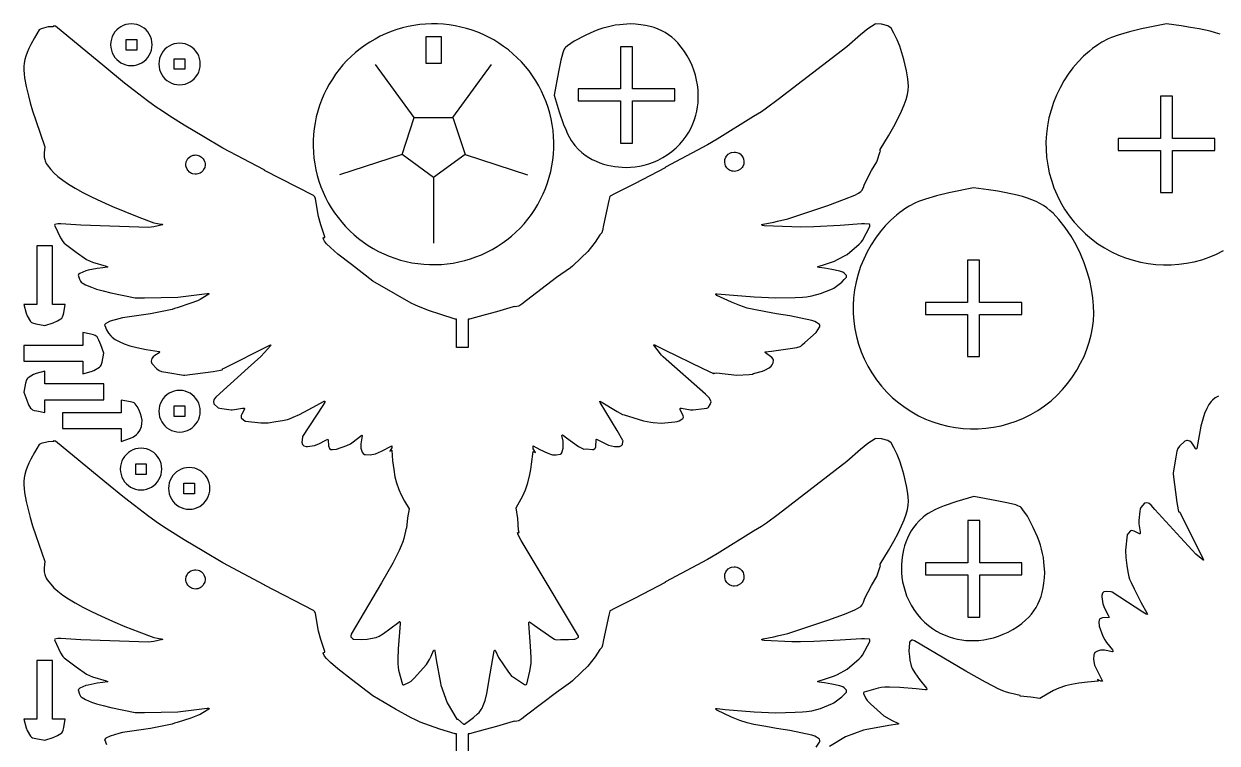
# Model space of a CAD drawing. Header units: millimetres. Extents: x 5 to 593, y 5 to 395.
# Drawn here: x 5 to 252.5, y 245.9 to 395 of the extents above; entities that cross this region are included whole.
import ezdxf

# ---------------------------------------------------------------- set-up
doc = ezdxf.new("R2010")
doc.units = ezdxf.units.MM
doc.layers.add('CUT', color=1, linetype='Continuous')
doc.layers.add('ENGRAVE', color=5, linetype='Continuous')

msp = doc.modelspace()

# ---------------------------------------------------------------- linework, layer by layer
at = {"layer": 'CUT'}
for points in [[(8.15, 393.75), (7.19, 392.13), (6.44, 390.73), (6.03, 389.88), (5.7, 389.09), (5.43, 388.33), (5.23, 387.59), (5.09, 386.87), (5.02, 386.14), (5, 385.4), (5.04, 384.62), (5.13, 383.8), (5.48, 381.98), (5.93, 380.05), (6.32, 378.62), (6.82, 376.94), (7.47, 374.93), (9.37, 369.49), (9.21, 368.23), (9.22, 367.38), (9.32, 366.85), (9.4, 366.59), (9.65, 366.04), (9.83, 365.75), (10.56, 364.79), (11.24, 364.08), (12.07, 363.34), (13.07, 362.57), (14.25, 361.77), (15.63, 360.92), (17.22, 360.04), (19.03, 359.12), (21.09, 358.15), (23.39, 357.13), (25.97, 356.06), (28.83, 354.94), (31.99, 353.77), (33.45, 353.5), (33.66, 353.44), (33.79, 353.35), (33.78, 353.32), (31.97, 352.94), (31.4, 352.84), (30.87, 352.81), (16.83, 353.29), (12.67, 353.54), (12.03, 353.54), (11.44, 353.42), (11.37, 353.28), (12.63, 350.6), (13.08, 349.85), (13.36, 349.55), (13.63, 349.31), (15.82, 347.68), (18.02, 346.16), (19.27, 345.61), (22.06, 344.78), (22.39, 344.64), (22.36, 344.58), (22.26, 344.55), (21.38, 344.41), (20.21, 344.27), (18.36, 343.9), (17.88, 343.77), (16.64, 343.27), (16.32, 343), (16.27, 342.88), (16.55, 342.03), (16.75, 341.62), (16.87, 341.47), (17.08, 341.29), (17.81, 340.89), (19, 340.38), (20.07, 340.01), (21.42, 339.64), (23.05, 339.26), (28.11, 338.19), (30.01, 338.18), (36.9, 338.35), (43.05, 339.09), (43.3, 339.1), (43.4, 339.02), (43.37, 338.93), (42.15, 338.16), (41.57, 337.82), (41.02, 337.56), (39.64, 337.06), (36.82, 336.12), (36.24, 335.96), (35.74, 335.78), (31.25, 334.9), (25.43, 334.04), (24.69, 333.86), (22.93, 333.32), (21.99, 332.87), (21.9, 332.81), (21.75, 332.57), (21.76, 332.47), (22.17, 331.57), (22.57, 330.88), (23.02, 330.29), (23.29, 330.03), (23.93, 329.55), (24.75, 329.11), (25.81, 328.67), (26.99, 328.27), (28.44, 327.9), (30.36, 327.51), (33.03, 327.06), (33.12, 327.01), (33.17, 326.89), (33.07, 326.77), (32.16, 326.22), (31.82, 325.93), (31.54, 325.61), (31.39, 325.09), (31.4, 324.96), (31.52, 324.59), (32.57, 323.48), (33.05, 323.09), (33.57, 322.91), (34.83, 322.69), (38.11, 322.17), (38.39, 322.17), (44.27, 322.93), (45.79, 323.16), (46.13, 323.25), (46.22, 323.3), (46.17, 323.39), (46.22, 323.45), (46.52, 323.64), (55.86, 328.31), (56.18, 328.42), (56.2, 328.36), (56.15, 328.26), (54.94, 326.88), (54.16, 326.06), (51.54, 323.66), (45.67, 318.37), (44.83, 317.56), (44.48, 317.19), (44.37, 317.02), (44.32, 316.7), (44.37, 316.21), (45.3, 315.41), (45.65, 315.29), (46.04, 315.21), (47.98, 314.99), (48.2, 314.99), (48.69, 315.01), (50.35, 315.28), (50.68, 315.29), (50.73, 315.23), (50.74, 315.12), (50.2, 314.08), (50.1, 313.8), (50.06, 313.42), (50.09, 313.31), (50.65, 312.82), (50.94, 312.63), (54.16, 312.29), (55.65, 312.29), (57.29, 312.52), (58.63, 312.75), (59.65, 312.96), (60.12, 313.11), (60.87, 313.43), (62.14, 314.03), (64.9, 315.46), (67.3, 316.75), (67.41, 316.79), (67.44, 316.71), (67.4, 316.57), (66.99, 315.86), (62.82, 309.46), (62.76, 309.29), (62.67, 308.27), (62.77, 307.78), (63.04, 307.51), (63.55, 307.34), (63.8, 307.33), (64.79, 307.47), (65.28, 307.57), (66.17, 307.89), (67.63, 308.68), (68.04, 308.86), (68.09, 308.78), (68.16, 307.49), (68.39, 306.93), (68.67, 306.77), (69.02, 306.73), (69.86, 306.81), (71.97, 307.55), (72.73, 307.94), (73.31, 308.31), (74.83, 309.54), (75.09, 309.7), (75.16, 309.65), (75.18, 309.59), (74.89, 307.89), (74.87, 307.58), (74.9, 307.05), (75.08, 306.43), (75.19, 306.18), (75.37, 305.89), (75.67, 305.73), (75.84, 305.7), (76.83, 305.64), (77.95, 305.85), (79.21, 306.41), (81.32, 307.5), (81.31, 307.12), (80.94, 306.43), (81.3, 306.59), (81.49, 304.38), (81.71, 302.57), (81.97, 301.04), (82.26, 299.85), (82.75, 298.45), (83.26, 297.33), (83.97, 296.02), (84.92, 294.47), (84.59, 292.6), (84.39, 290.41), (84.3, 290.41), (83.81, 288.32), (83.59, 287.59), (83.29, 286.78), (82.87, 285.83), (82.29, 284.66), (81.51, 283.2), (79.19, 279.12), (72.92, 268.48), (72.79, 268.13), (72.8, 267.92), (73.16, 267.55), (73.36, 267.43), (75.09, 267.32), (76.17, 267.42), (76.93, 267.54), (78.09, 267.78), (78.68, 268.03), (79.6, 268.58), (80.92, 269.55), (82.75, 270.96), (82.91, 271.07), (83.01, 271.06), (83.07, 270.88), (83.06, 270.67), (82.88, 268.83), (82.63, 265.43), (82.54, 263.28), (82.55, 262.33), (82.61, 261.6), (82.73, 260.97), (83.55, 258.03), (83.68, 257.95), (83.84, 257.92), (84.88, 258.41), (85.31, 258.68), (85.97, 259.35), (88.48, 262.15), (89.11, 263.2), (89.47, 263.88), (89.98, 265.05), (90.05, 265.16), (90.14, 265.22), (90.21, 265.01), (90.49, 263.14), (91.38, 258.28), (91.49, 257.88), (92.82, 254.19), (94.83, 250.85), (94.94, 250.79), (95, 250.81), (96.21, 249.81), (96.39, 249.76), (97.74, 250.75), (98.27, 251.18), (99.1, 251.91), (99.41, 252.24), (99.87, 252.82), (100.04, 253.1), (100.29, 253.63), (100.67, 254.71), (101.01, 256.16), (101.75, 260.21), (102.52, 265.01), (102.65, 265.16), (102.73, 265.14), (102.83, 265.02), (103.45, 263.62), (105.49, 260.59), (105.99, 259.92), (106.17, 259.77), (106.58, 259.54), (108.83, 257.98), (108.98, 257.96), (109.15, 257.98), (109.31, 258.08), (109.97, 260.77), (110.23, 262.38), (110.19, 263.63), (110.06, 265.98), (109.72, 270.66), (109.72, 270.81), (109.78, 271), (109.85, 271.01), (110.1, 270.88), (110.84, 270.31), (114.48, 267.79), (115.05, 267.42), (115.38, 267.27), (116.27, 267.34), (117.99, 267.32), (119.1, 267.38), (119.28, 267.42), (119.45, 267.49), (119.98, 267.76), (120.02, 267.83), (120.05, 268.02), (119.86, 268.38), (110.81, 283.39), (108.14, 287.88), (107.43, 289.17), (107.43, 289.32), (107.38, 289.51), (107.46, 289.47), (107.45, 289.54), (107.49, 289.56), (107.69, 289.49), (107.71, 289.54), (107.61, 289.98), (107.45, 292.45), (107.11, 294.65), (107.82, 295.89), (108.48, 297.13), (109.03, 298.41), (109.51, 299.84), (109.93, 301.56), (110.12, 302.56), (110.31, 303.67), (110.66, 306.31), (111.12, 306.09), (110.65, 306.85), (110.63, 307.48), (112.04, 306.71), (113.67, 306), (114.44, 305.7), (114.62, 305.67), (115.4, 305.64), (116.33, 305.75), (116.47, 305.87), (116.59, 306.06), (116.89, 307.03), (116.86, 308.44), (116.6, 309.61), (116.62, 309.7), (116.75, 309.77), (116.93, 309.66), (117.52, 309.14), (120.07, 307.37), (120.72, 306.99), (121.16, 306.83), (121.62, 306.86), (122.94, 306.73), (123.18, 306.76), (123.4, 306.92), (123.56, 307.11), (123.62, 307.3), (123.71, 308.73), (123.73, 308.81), (123.78, 308.86), (125.81, 307.82), (126.28, 307.64), (127.49, 307.38), (127.96, 307.33), (128.54, 307.37), (128.99, 307.55), (129.16, 307.76), (129.23, 308.43), (129.27, 308.57), (129.25, 308.62), (128.04, 310.67), (124.5, 316.5), (124.43, 316.65), (124.49, 316.75), (124.73, 316.65), (128.08, 314.61), (129.15, 314.01), (129.48, 313.94), (133.53, 312.67), (135.01, 312.39), (135.54, 312.32), (137.26, 312.23), (140.03, 312.48), (140.51, 312.57), (140.89, 312.71), (141.69, 313.15), (141.81, 313.46), (141.74, 313.71), (141.14, 315.05), (141.12, 315.19), (141.13, 315.25), (141.17, 315.29), (141.41, 315.28), (143.28, 315), (143.85, 314.99), (146.13, 315.21), (146.65, 315.31), (146.86, 315.41), (146.99, 315.53), (147.35, 316.06), (147.44, 316.26), (147.54, 316.65), (147.23, 317.41), (146.37, 318.23), (137.6, 325.93), (137.26, 326.28), (137.05, 326.61), (135.67, 328.35), (135.65, 328.41), (135.67, 328.46), (135.85, 328.42), (136.08, 328.32), (137.84, 327.38), (145.85, 323.51), (148.06, 322.47), (148.11, 322.51), (148.05, 322.57), (148.12, 322.6), (148.31, 322.58), (148.65, 322.62), (152.9, 322.17), (155.45, 322.32), (156.1, 322.39), (156.34, 322.48), (158.2, 323.01), (158.67, 323.22), (159.55, 323.69), (159.99, 324.05), (160.2, 324.32), (160.44, 324.74), (160.46, 325.24), (160.42, 325.49), (160.14, 325.79), (158.83, 326.78), (158.75, 326.88), (158.77, 326.99), (160.05, 327.13), (163.97, 327.68), (165.3, 327.9), (166.02, 328.07), (166.16, 328.14), (166.41, 328.43), (166.97, 328.9), (169.33, 331.02), (170.04, 332.08), (170.09, 332.17), (170.11, 332.42), (170.03, 332.69), (169.43, 333.11), (169.05, 333.3), (168.43, 333.48), (163.84, 334.45), (161.09, 334.87), (158.88, 335.28), (156.41, 335.75), (154.99, 336.08), (153.47, 336.57), (151.79, 337.26), (148.76, 338.7), (148.5, 338.92), (148.47, 338.99), (148.6, 339.04), (148.8, 339.05), (150.43, 338.86), (156.45, 338.37), (160.95, 338.17), (165, 338.25), (166.49, 338.32), (167.35, 338.39), (168.44, 338.58), (170.21, 339.06), (172.72, 340.06), (172.98, 340.2), (174.64, 341.42), (175.16, 341.96), (175.59, 342.45), (175.63, 342.56), (175.64, 342.83), (175.16, 343.34), (174.87, 343.53), (174.24, 343.72), (172.56, 344.06), (171.06, 344.35), (169.98, 344.48), (169.71, 344.57), (169.63, 344.61), (169.62, 344.64), (169.76, 344.71), (171.26, 345.16), (173.12, 345.81), (173.74, 346.11), (175.78, 347.21), (178.24, 349.35), (178.64, 349.72), (178.97, 350.11), (180.44, 352.96), (180.48, 353.29), (180.38, 353.44), (179.38, 353.51), (178.74, 353.51), (174.32, 353.22), (168.83, 352.94), (166.1, 352.86), (164.29, 352.89), (158.54, 353.15), (158.2, 353.2), (158.05, 353.3), (158.02, 353.36), (158.12, 353.42), (158.31, 353.48), (160.58, 353.88), (161.3, 354.1), (163.43, 354.57), (166.33, 355.53), (171.75, 357.37), (175.24, 358.63), (177.34, 359.49), (178.14, 359.89), (178.6, 360.22), (178.85, 360.5), (179.04, 360.84), (179.16, 361.1), (179.27, 361.53), (179.44, 361.89), (180.84, 364.57), (181.88, 366.42), (182.64, 368.51), (182.66, 368.61), (182.63, 368.7), (182.62, 368.95), (184.32, 371.77), (185.43, 373.72), (186.34, 375.42), (187.06, 376.9), (187.61, 378.19), (188, 379.32), (188.27, 380.32), (188.41, 381.22), (188.46, 382.05), (188.43, 382.84), (188.34, 383.63), (188.04, 385.24), (187.51, 387.62), (187.11, 389.01), (186.66, 390.35), (186.12, 391.68), (185.45, 393.1), (184.91, 394.14), (184.2, 394.61), (182.89, 394.96), (181.72, 395), (181.56, 394.95), (180.03, 393.98), (178.52, 392.73), (175.67, 390.25), (161.42, 379.29), (159.04, 377.5), (157.99, 376.76), (156.3, 375.81), (148.83, 371.09), (146.8, 369.92), (138.1, 365.3), (138.04, 365.25), (138.02, 365.13), (131.76, 361.88), (127.48, 359.78), (126.63, 359.29), (126.57, 359.22), (126.31, 358.4), (125.25, 353.27), (125, 352.18), (124.85, 351.7), (124.48, 351.26), (123.51, 349.76), (121.94, 347.8), (120.61, 346.49), (118.8, 344.74), (118.41, 344.41), (115.47, 342.38), (109.24, 337.62), (108.25, 336.9), (107.63, 336.48), (107.27, 336.38), (106.92, 336.35), (106.76, 336.4), (106.46, 336.33), (103, 335.3), (100.67, 334.65), (97.43, 333.77), (97.13, 333.77), (97.13, 327.89), (94.74, 327.89), (94.73, 333.77), (94.43, 333.77), (91.25, 334.77), (89.1, 335.52), (87.19, 336.23), (86.2, 336.66), (85.35, 337.07), (82.05, 338.92), (77.39, 341.66), (72.93, 345.08), (70.14, 347.27), (68.57, 348.6), (67.75, 349.4), (67.35, 349.92), (67.1, 350.48), (67.11, 350.6), (67.2, 350.68), (67.44, 350.69), (67.41, 350.84), (66.6, 353.32), (66.09, 355.08), (65.52, 358.7), (65.33, 359.11), (65.08, 359.38), (54.92, 364.58), (54.91, 364.65), (54.85, 364.7), (46.29, 369.24), (42.33, 371.56), (38.28, 374.01), (35.25, 375.88), (33.73, 376.87), (32.44, 377.74), (30.62, 379.07), (27.92, 381.14), (25.9, 382.72), (21.77, 386.06), (11.54, 394.49), (11.19, 394.57), (11.16, 394.53), (11.19, 394.43), (11, 394.39), (10.05, 394.36), (8.59, 393.96)], [(31.56, 391.27), (31.45, 391.83), (31.26, 392.36), (31.01, 392.86), (30.7, 393.32), (30.34, 393.73), (29.93, 394.1), (29.47, 394.41), (28.97, 394.66), (28.44, 394.85), (27.88, 394.96), (27.3, 395), (26.72, 394.96), (26.16, 394.85), (25.63, 394.66), (25.13, 394.41), (24.67, 394.1), (24.26, 393.73), (23.9, 393.32), (23.59, 392.86), (23.34, 392.36), (23.15, 391.83), (23.04, 391.27), (23, 390.68), (23.04, 390.09), (23.15, 389.53), (23.34, 389), (23.59, 388.5), (23.9, 388.04), (24.26, 387.63), (24.67, 387.26), (25.13, 386.95), (25.63, 386.7), (26.16, 386.51), (26.72, 386.4), (27.3, 386.36), (27.88, 386.4), (28.44, 386.51), (28.97, 386.7), (29.47, 386.95), (29.93, 387.26), (30.34, 387.63), (30.7, 388.04), (31.01, 388.5), (31.26, 389), (31.45, 389.53), (31.56, 390.09), (31.6, 390.68)], [(114.93, 370.44), (114.88, 371.67), (114.77, 372.89), (114.6, 374.1), (114.37, 375.3), (114.09, 376.5), (113.74, 377.67), (113.34, 378.83), (112.88, 379.96), (112.36, 381.08), (111.79, 382.16), (111.17, 383.22), (110.5, 384.24), (109.78, 385.23), (109.01, 386.19), (108.19, 387.1), (107.33, 387.98), (106.43, 388.81), (105.49, 389.59), (104.51, 390.33), (103.5, 391.02), (102.45, 391.66), (101.38, 392.24), (100.27, 392.78), (99.14, 393.26), (97.99, 393.68), (96.82, 394.04), (95.64, 394.35), (94.44, 394.6), (93.23, 394.79), (92.01, 394.92), (90.78, 394.99), (89.56, 395), (88.33, 394.95), (87.11, 394.84), (85.9, 394.67), (84.7, 394.44), (83.5, 394.15), (82.33, 393.81), (81.17, 393.4), (80.04, 392.94), (78.92, 392.43), (77.84, 391.86), (76.78, 391.24), (75.76, 390.57), (74.77, 389.84), (73.81, 389.07), (72.9, 388.26), (72.02, 387.4), (71.19, 386.5), (70.41, 385.56), (69.67, 384.58), (68.98, 383.56), (68.34, 382.52), (67.76, 381.44), (67.22, 380.34), (66.74, 379.21), (66.32, 378.06), (65.96, 376.89), (65.65, 375.7), (65.4, 374.5), (65.21, 373.29), (65.08, 372.07), (65.01, 370.85), (65, 369.62), (65.05, 368.4), (65.16, 367.18), (65.33, 365.97), (65.56, 364.76), (65.85, 363.57), (66.19, 362.39), (66.6, 361.24), (67.06, 360.1), (67.57, 358.99), (68.14, 357.9), (68.76, 356.85), (69.43, 355.82), (70.16, 354.83), (70.93, 353.88), (71.74, 352.96), (72.6, 352.09), (73.5, 351.26), (74.44, 350.47), (75.42, 349.74), (76.44, 349.05), (77.48, 348.41), (78.56, 347.82), (79.66, 347.29), (80.79, 346.81), (81.94, 346.39), (83.11, 346.02), (84.3, 345.71), (85.5, 345.47), (86.71, 345.28), (87.93, 345.15), (89.15, 345.08), (90.38, 345.07), (91.6, 345.12), (92.82, 345.23), (94.03, 345.4), (95.24, 345.63), (96.43, 345.91), (97.61, 346.26), (98.76, 346.66), (99.9, 347.12), (101.01, 347.64), (102.1, 348.21), (103.15, 348.83), (104.18, 349.5), (105.17, 350.22), (106.12, 350.99), (107.04, 351.81), (107.91, 352.67), (108.74, 353.57), (109.53, 354.51), (110.26, 355.49), (110.95, 356.5), (111.59, 357.55), (112.18, 358.62), (112.71, 359.73), (113.19, 360.86), (113.61, 362.01), (113.98, 363.18), (114.29, 364.36), (114.53, 365.56), (114.72, 366.77), (114.85, 367.99), (114.92, 369.22)], [(115, 380.25), (116.05, 376.78), (116.96, 374.15), (117.38, 373.1), (117.77, 372.21), (118.15, 371.45), (118.53, 370.8), (118.9, 370.24), (119.27, 369.76), (120.04, 368.94), (120.71, 368.33), (121.42, 367.79), (122.15, 367.31), (122.9, 366.88), (123.67, 366.51), (124.45, 366.19), (125.24, 365.92), (126.03, 365.7), (126.81, 365.53), (127.59, 365.4), (129.12, 365.26), (129.97, 365.25), (130.85, 365.28), (131.76, 365.37), (132.7, 365.52), (133.66, 365.73), (134.62, 366), (135.59, 366.35), (136.56, 366.77), (137.52, 367.27), (138.46, 367.85), (139.38, 368.52), (140.27, 369.28), (141.06, 370.07), (141.76, 370.88), (142.38, 371.71), (142.92, 372.57), (143.38, 373.43), (143.78, 374.3), (144.11, 375.18), (144.38, 376.05), (144.59, 376.92), (144.74, 377.78), (144.84, 378.62), (144.89, 379.44), (144.89, 380.38), (144.83, 381.35), (144.71, 382.34), (144.53, 383.35), (144.28, 384.36), (143.96, 385.38), (143.58, 386.39), (143.13, 387.39), (142.61, 388.36), (142.01, 389.3), (141.35, 390.2), (140.61, 391.06), (140, 391.67), (139.37, 392.23), (138.72, 392.73), (138.04, 393.18), (137.32, 393.58), (136.56, 393.92), (135.76, 394.22), (134.89, 394.47), (133.96, 394.67), (132.97, 394.82), (131.89, 394.93), (130.74, 395), (128.59, 394.83), (127.67, 394.71), (126.8, 394.55), (125.95, 394.35), (125.11, 394.1), (124.26, 393.81), (123.37, 393.46), (121.43, 392.56), (119.11, 391.38), (117.79, 390.47), (117.31, 390.1), (117.18, 389.96), (117.05, 389.75), (116.91, 389.43), (116.76, 388.98), (116.38, 387.49), (115.87, 385.02)], [(28.4, 391.78), (28.4, 389.58), (26.2, 389.58), (26.2, 391.78)], [(91.52, 386.81), (88.42, 386.81), (88.42, 392.4), (91.52, 392.4)], [(33.04, 386.09), (33.15, 385.53), (33.34, 385), (33.59, 384.5), (33.9, 384.04), (34.26, 383.63), (34.67, 383.26), (35.13, 382.95), (35.63, 382.7), (36.16, 382.51), (36.72, 382.4), (37.3, 382.36), (37.88, 382.4), (38.44, 382.51), (38.97, 382.7), (39.47, 382.95), (39.93, 383.26), (40.34, 383.63), (40.7, 384.04), (41.01, 384.5), (41.26, 385), (41.45, 385.53), (41.56, 386.09), (41.6, 386.68), (41.56, 387.27), (41.45, 387.83), (41.26, 388.36), (41.01, 388.86), (40.7, 389.32), (40.34, 389.73), (39.93, 390.1), (39.47, 390.41), (38.97, 390.66), (38.44, 390.85), (37.88, 390.96), (37.3, 391), (36.72, 390.96), (36.16, 390.85), (35.63, 390.66), (35.13, 390.41), (34.67, 390.1), (34.26, 389.73), (33.9, 389.32), (33.59, 388.86), (33.34, 388.36), (33.15, 387.83), (33.04, 387.27), (33, 386.68)], [(140, 379.01), (140, 381.51), (131.25, 381.51), (131.25, 390.26), (128.75, 390.26), (128.75, 381.51), (120, 381.51), (120, 379.01), (128.75, 379.01), (128.75, 370.26), (131.25, 370.26), (131.25, 379.01)], [(38.4, 387.78), (38.4, 385.58), (36.2, 385.58), (36.2, 387.78)], [(251.99, 368.75), (251.99, 371.25), (243.24, 371.25), (243.24, 380), (240.74, 380), (240.74, 371.25), (231.99, 371.25), (231.99, 368.75), (240.74, 368.75), (240.74, 360), (243.24, 360), (243.24, 368.75)], [(39.04, 367.07), (39.41, 367.43), (39.62, 367.56), (40.1, 367.75), (40.37, 367.8), (40.64, 367.81), (41.17, 367.73), (41.41, 367.64), (41.85, 367.37), (42.2, 367), (42.34, 366.78), (42.53, 366.3), (42.58, 366.04), (42.59, 365.77), (42.51, 365.24), (42.41, 364.99), (42.14, 364.55), (41.77, 364.2), (41.56, 364.06), (41.08, 363.87), (40.81, 363.83), (40.54, 363.81), (40.01, 363.9), (39.77, 363.99), (39.33, 364.26), (38.98, 364.63), (38.84, 364.85), (38.65, 365.33), (38.6, 365.59), (38.59, 365.86), (38.67, 366.39), (38.77, 366.64)], [(154.11, 365.45), (153.97, 365.23), (153.62, 364.86), (153.18, 364.59), (152.94, 364.5), (152.41, 364.41), (152.13, 364.43), (151.87, 364.47), (151.39, 364.66), (151.17, 364.8), (150.8, 365.15), (150.53, 365.59), (150.44, 365.84), (150.36, 366.37), (150.37, 366.64), (150.42, 366.9), (150.61, 367.38), (150.75, 367.6), (151.1, 367.97), (151.54, 368.24), (151.78, 368.33), (152.31, 368.41), (152.58, 368.4), (152.85, 368.35), (153.33, 368.16), (153.54, 368.03), (153.91, 367.67), (154.18, 367.24), (154.27, 366.99), (154.36, 366.46), (154.35, 366.19), (154.3, 365.93)], [(201.97, 361), (196.83, 359.95), (194.32, 359.35), (191.99, 358.68), (190.59, 358.16), (189.92, 357.87), (188.61, 357.19), (187.96, 356.8), (186.66, 355.88), (185.99, 355.35), (184.79, 354.28), (183.65, 353.12), (182.6, 351.88), (181.62, 350.56), (180.72, 349.18), (179.91, 347.73), (179.19, 346.24), (178.56, 344.69), (178.04, 343.11), (177.61, 341.49), (177.3, 339.85), (177.09, 338.18), (177, 336.57), (177.01, 334.95), (177.13, 333.33), (177.36, 331.73), (177.69, 330.14), (178.12, 328.57), (178.65, 327.02), (179.29, 325.51), (180.03, 324.04), (180.87, 322.61), (181.82, 321.22), (182.86, 319.89), (183.99, 318.63), (185.19, 317.47), (186.45, 316.4), (187.77, 315.42), (189.14, 314.53), (190.56, 313.75), (192.02, 313.06), (193.52, 312.46), (195.06, 311.97), (196.62, 311.58), (198.2, 311.29), (199.8, 311.1), (201.37, 311.02), (202.96, 311.03), (204.55, 311.15), (206.14, 311.36), (207.72, 311.68), (209.29, 312.1), (210.84, 312.63), (212.36, 313.26), (213.84, 314), (215.29, 314.84), (216.69, 315.79), (218.04, 316.86), (219.29, 317.99), (220.45, 319.21), (221.53, 320.48), (222.51, 321.81), (223.4, 323.19), (224.19, 324.61), (224.89, 326.06), (225.48, 327.53), (225.98, 329.01), (226.36, 330.49), (226.65, 331.96), (226.82, 333.43), (226.89, 334.93), (226.85, 336.53), (226.7, 338.22), (226.44, 339.97), (226.06, 341.77), (225.56, 343.61), (224.93, 345.47), (224.16, 347.33), (223.26, 349.17), (222.21, 350.99), (221.01, 352.76), (219.67, 354.46), (219.07, 355.13), (218.46, 355.75), (217.83, 356.32), (217.17, 356.84), (216.47, 357.31), (215.73, 357.75), (214.94, 358.15), (214.08, 358.52), (213.15, 358.86), (212.14, 359.17), (211.03, 359.47), (208.74, 359.97), (207, 360.28), (205.05, 360.58)], [(7.67, 336.79), (5, 336.79), (5.51, 335.02), (5.71, 334.47), (6.39, 333.3), (6.6, 333.1), (6.8, 332.98), (7.48, 332.79), (9.35, 332.44), (11.05, 333.04), (11.99, 333.43), (12.67, 333.82), (12.85, 333.99), (13, 334.22), (13.14, 334.57), (13.27, 335.1), (13.6, 336.79), (10.93, 336.79), (10.93, 349), (7.67, 349)], [(211.99, 334.75), (211.99, 337.25), (203.24, 337.25), (203.24, 346), (200.74, 346), (200.74, 337.25), (191.99, 337.25), (191.99, 334.75), (200.74, 334.75), (200.74, 326), (203.24, 326), (203.24, 334.75)], [(17.21, 325.07), (17.21, 322.4), (18.98, 322.91), (19.53, 323.11), (20.7, 323.79), (20.9, 324), (21.02, 324.2), (21.21, 324.88), (21.56, 326.75), (20.96, 328.45), (20.57, 329.39), (20.18, 330.07), (20.01, 330.25), (19.78, 330.4), (19.43, 330.54), (18.9, 330.67), (17.21, 331), (17.21, 328.33), (5, 328.33), (5, 325.07)], [(9.35, 320.33), (9.35, 323), (7.58, 322.49), (7.03, 322.29), (5.86, 321.61), (5.66, 321.4), (5.54, 321.2), (5.34, 320.52), (5, 318.65), (5.59, 316.95), (5.99, 316.01), (6.38, 315.33), (6.55, 315.15), (6.78, 315), (7.13, 314.86), (7.66, 314.73), (9.35, 314.4), (9.35, 317.07), (21.56, 317.07), (21.56, 320.33)], [(25.21, 311.07), (25.21, 308.4), (27.12, 309.12), (27.57, 309.32), (27.95, 309.53), (28.35, 309.83), (28.65, 310.12), (28.92, 310.46), (29.14, 310.85), (29.38, 311.53), (29.48, 312.12), (29.51, 312.79), (29.42, 313.47), (29.22, 314.17), (28.91, 314.91), (28.47, 315.69), (28.11, 316.24), (27.91, 316.4), (27.64, 316.5), (27.15, 316.63), (25.21, 317), (25.21, 314.33), (13, 314.33), (13, 311.07)], [(33.04, 314.09), (33.15, 313.53), (33.34, 313), (33.59, 312.5), (33.9, 312.04), (34.26, 311.63), (34.67, 311.26), (35.13, 310.95), (35.63, 310.7), (36.16, 310.51), (36.72, 310.4), (37.3, 310.36), (37.88, 310.4), (38.44, 310.51), (38.97, 310.7), (39.47, 310.95), (39.93, 311.26), (40.34, 311.63), (40.7, 312.04), (41.01, 312.5), (41.26, 313), (41.45, 313.53), (41.56, 314.09), (41.6, 314.68), (41.56, 315.27), (41.45, 315.83), (41.26, 316.36), (41.01, 316.86), (40.7, 317.32), (40.34, 317.73), (39.93, 318.1), (39.47, 318.41), (38.97, 318.66), (38.44, 318.85), (37.88, 318.96), (37.3, 319), (36.72, 318.96), (36.16, 318.85), (35.63, 318.66), (35.13, 318.41), (34.67, 318.1), (34.26, 317.73), (33.9, 317.32), (33.59, 316.86), (33.34, 316.36), (33.15, 315.83), (33.04, 315.27), (33, 314.68)], [(38.4, 315.78), (38.4, 313.58), (36.2, 313.58), (36.2, 315.78)], [(33.56, 303.27), (33.45, 303.83), (33.26, 304.36), (33.01, 304.86), (32.7, 305.32), (32.34, 305.73), (31.93, 306.1), (31.47, 306.41), (30.97, 306.66), (30.44, 306.85), (29.88, 306.96), (29.3, 307), (28.72, 306.96), (28.16, 306.85), (27.63, 306.66), (27.13, 306.41), (26.67, 306.1), (26.26, 305.73), (25.9, 305.32), (25.59, 304.86), (25.34, 304.36), (25.15, 303.83), (25.04, 303.27), (25, 302.68), (25.04, 302.09), (25.15, 301.53), (25.34, 301), (25.59, 300.5), (25.9, 300.04), (26.26, 299.63), (26.67, 299.26), (27.13, 298.95), (27.63, 298.7), (28.16, 298.51), (28.72, 298.4), (29.3, 298.36), (29.88, 298.4), (30.44, 298.51), (30.97, 298.7), (31.47, 298.95), (31.93, 299.26), (32.34, 299.63), (32.7, 300.04), (33.01, 300.5), (33.26, 301), (33.45, 301.53), (33.56, 302.09), (33.6, 302.68)], [(30.4, 303.78), (30.4, 301.58), (28.2, 301.58), (28.2, 303.78)], [(35.04, 298.09), (35.15, 297.53), (35.34, 297), (35.59, 296.5), (35.9, 296.04), (36.26, 295.63), (36.67, 295.26), (37.13, 294.95), (37.63, 294.7), (38.16, 294.51), (38.72, 294.4), (39.3, 294.36), (39.88, 294.4), (40.44, 294.51), (40.97, 294.7), (41.47, 294.95), (41.93, 295.26), (42.34, 295.63), (42.7, 296.04), (43.01, 296.5), (43.26, 297), (43.45, 297.53), (43.56, 298.09), (43.6, 298.68), (43.56, 299.27), (43.45, 299.83), (43.26, 300.36), (43.01, 300.86), (42.7, 301.32), (42.34, 301.73), (41.93, 302.1), (41.47, 302.41), (40.97, 302.66), (40.44, 302.85), (39.88, 302.96), (39.3, 303), (38.72, 302.96), (38.16, 302.85), (37.63, 302.66), (37.13, 302.41), (36.67, 302.1), (36.26, 301.73), (35.9, 301.32), (35.59, 300.86), (35.34, 300.36), (35.15, 299.83), (35.04, 299.27), (35, 298.68)], [(40.4, 299.78), (40.4, 297.58), (38.2, 297.58), (38.2, 299.78)], [(202.01, 297), (198.53, 295.95), (195.9, 295.04), (194.86, 294.62), (193.96, 294.23), (193.2, 293.85), (192.55, 293.47), (192, 293.1), (191.51, 292.73), (190.69, 291.96), (190.09, 291.29), (189.54, 290.58), (189.06, 289.85), (188.63, 289.1), (188.26, 288.33), (187.94, 287.55), (187.68, 286.76), (187.46, 285.97), (187.28, 285.19), (187.15, 284.41), (187.01, 282.88), (187, 282.03), (187.04, 281.15), (187.13, 280.24), (187.27, 279.3), (187.48, 278.34), (187.76, 277.38), (188.1, 276.41), (188.52, 275.44), (189.02, 274.48), (189.6, 273.54), (190.27, 272.62), (191.04, 271.73), (191.82, 270.94), (192.63, 270.24), (193.47, 269.62), (194.32, 269.08), (195.18, 268.62), (196.06, 268.22), (196.93, 267.89), (197.81, 267.62), (198.68, 267.41), (199.53, 267.26), (200.38, 267.16), (201.2, 267.11), (202.13, 267.11), (203.1, 267.17), (204.09, 267.29), (205.1, 267.47), (206.12, 267.72), (207.13, 268.04), (208.14, 268.42), (209.14, 268.87), (210.11, 269.39), (211.05, 269.99), (211.96, 270.65), (212.81, 271.39), (213.42, 272), (213.98, 272.63), (214.49, 273.28), (214.93, 273.96), (215.33, 274.68), (215.68, 275.44), (215.97, 276.24), (216.22, 277.11), (216.42, 278.04), (216.57, 279.03), (216.69, 280.11), (216.75, 281.26), (216.58, 283.41), (216.46, 284.33), (216.3, 285.2), (216.1, 286.05), (215.86, 286.89), (215.56, 287.74), (215.21, 288.63), (214.32, 290.57), (213.14, 292.89), (212.22, 294.21), (211.85, 294.69), (211.71, 294.82), (211.5, 294.95), (211.19, 295.09), (210.73, 295.24), (209.25, 295.62), (206.78, 296.13)], [(200.76, 272), (203.26, 272), (203.26, 280.75), (212.01, 280.75), (212.01, 283.25), (203.26, 283.25), (203.26, 292), (200.76, 292), (200.76, 283.25), (192.01, 283.25), (192.01, 280.75), (200.76, 280.75)], [(154.11, 279.45), (153.97, 279.23), (153.62, 278.86), (153.18, 278.59), (152.94, 278.5), (152.41, 278.41), (152.13, 278.43), (151.87, 278.47), (151.39, 278.66), (151.17, 278.8), (150.8, 279.15), (150.53, 279.59), (150.44, 279.84), (150.36, 280.37), (150.37, 280.64), (150.42, 280.9), (150.61, 281.38), (150.75, 281.6), (151.1, 281.97), (151.54, 282.24), (151.78, 282.33), (152.31, 282.41), (152.58, 282.4), (152.85, 282.35), (153.33, 282.16), (153.54, 282.03), (153.91, 281.67), (154.18, 281.24), (154.27, 280.99), (154.36, 280.46), (154.35, 280.19), (154.3, 279.93)], [(39.04, 281.07), (39.41, 281.43), (39.62, 281.56), (40.1, 281.75), (40.37, 281.8), (40.64, 281.81), (41.17, 281.73), (41.41, 281.64), (41.85, 281.37), (42.2, 281), (42.34, 280.78), (42.53, 280.3), (42.58, 280.04), (42.59, 279.77), (42.51, 279.24), (42.41, 278.99), (42.14, 278.55), (41.77, 278.2), (41.56, 278.06), (41.08, 277.87), (40.81, 277.83), (40.54, 277.81), (40.01, 277.9), (39.77, 277.99), (39.33, 278.26), (38.98, 278.63), (38.84, 278.85), (38.65, 279.33), (38.6, 279.59), (38.59, 279.86), (38.67, 280.39), (38.77, 280.64)], [(7.67, 250.79), (5, 250.79), (5.51, 249.02), (5.71, 248.47), (6.39, 247.3), (6.6, 247.1), (6.8, 246.98), (7.48, 246.79), (9.35, 246.44), (11.05, 247.04), (11.99, 247.43), (12.67, 247.82), (12.85, 247.99), (13, 248.22), (13.14, 248.57), (13.27, 249.1), (13.6, 250.79), (10.93, 250.79), (10.93, 263), (7.67, 263)]]:
    msp.add_lwpolyline(points, close=True, dxfattribs=at)
for points in [[(253.15, 392.86), (252.14, 393.17), (251.03, 393.47), (248.74, 393.97), (247, 394.28), (245.05, 394.58), (241.97, 395), (236.83, 393.95), (234.32, 393.35), (231.99, 392.68), (230.59, 392.16), (229.92, 391.87), (228.61, 391.19), (227.96, 390.8), (226.66, 389.88), (225.99, 389.35), (224.79, 388.28), (223.65, 387.12), (222.6, 385.88), (221.62, 384.56), (220.72, 383.18), (219.91, 381.73), (219.19, 380.24), (218.56, 378.69), (218.04, 377.11), (217.61, 375.49), (217.3, 373.85), (217.09, 372.18), (217, 370.57), (217.01, 368.95), (217.13, 367.33), (217.36, 365.73), (217.69, 364.14), (218.12, 362.57), (218.65, 361.02), (219.29, 359.51), (220.03, 358.04), (220.87, 356.61), (221.82, 355.22), (222.86, 353.89), (223.99, 352.63), (225.19, 351.47), (226.45, 350.4), (227.77, 349.42), (229.14, 348.53), (230.56, 347.75), (232.02, 347.06), (233.52, 346.46), (235.06, 345.97), (236.62, 345.58), (238.2, 345.29), (239.8, 345.1), (241.37, 345.02), (242.96, 345.03), (244.55, 345.15), (246.14, 345.36), (247.72, 345.68), (249.29, 346.1), (250.84, 346.63), (252.36, 347.26), (253.84, 348)], [(252.8, 317.83), (252.11, 317.43), (251.53, 316.98), (251.27, 316.71), (250.79, 316.07), (250.34, 315.25), (249.9, 314.19), (249.51, 313.01), (249.13, 311.56), (248.75, 309.64), (248.29, 306.97), (248.25, 306.88), (248.12, 306.83), (248, 306.93), (247.45, 307.84), (247.17, 308.18), (246.85, 308.46), (246.33, 308.61), (246.2, 308.6), (245.83, 308.48), (244.72, 307.43), (244.33, 306.95), (244.15, 306.43), (243.92, 305.17), (243.4, 301.89), (243.4, 301.61), (244.16, 295.73), (244.4, 294.21), (244.49, 293.87), (244.54, 293.78), (244.63, 293.83), (244.69, 293.78), (244.87, 293.48), (249.55, 284.14), (249.66, 283.82), (249.6, 283.8), (249.5, 283.85), (248.11, 285.06), (247.3, 285.84), (244.9, 288.46), (239.6, 294.33), (238.8, 295.17), (238.42, 295.52), (238.26, 295.63), (237.94, 295.68), (237.45, 295.63), (236.65, 294.7), (236.52, 294.35), (236.45, 293.96), (236.23, 292.02), (236.23, 291.8), (236.25, 291.31), (236.52, 289.65), (236.52, 289.32), (236.47, 289.27), (236.36, 289.26), (235.32, 289.8), (235.03, 289.9), (234.66, 289.94), (234.55, 289.91), (234.06, 289.35), (233.87, 289.06), (233.52, 285.84), (233.53, 284.35), (233.75, 282.71), (233.99, 281.37), (234.19, 280.35), (234.34, 279.88), (234.66, 279.13), (235.27, 277.86), (236.7, 275.1), (237.99, 272.7), (238.02, 272.59), (237.94, 272.56), (237.81, 272.6), (237.09, 273.01), (230.7, 277.18), (230.52, 277.24), (229.51, 277.33), (229.01, 277.23), (228.75, 276.96), (228.58, 276.45), (228.57, 276.2), (228.71, 275.21), (228.81, 274.72), (229.13, 273.83), (229.92, 272.37), (230.09, 271.96), (230.01, 271.91), (228.72, 271.84), (228.17, 271.61), (228, 271.33), (227.96, 270.98), (228.04, 270.14), (228.79, 268.03), (229.18, 267.27), (229.55, 266.69), (230.78, 265.17), (230.94, 264.91), (230.89, 264.84), (230.82, 264.82), (229.13, 265.11), (228.81, 265.13), (228.28, 265.1), (227.66, 264.92), (227.41, 264.81), (227.13, 264.63), (226.97, 264.33), (226.93, 264.16), (226.88, 263.17), (227.09, 262.05), (227.65, 260.79), (228.74, 258.68), (228.36, 258.69), (227.67, 259.06), (227.83, 258.7), (225.61, 258.51), (223.81, 258.29), (222.27, 258.03), (221.08, 257.74), (219.69, 257.25), (218.57, 256.74), (217.26, 256.03), (215.71, 255.08), (213.84, 255.41), (211.65, 255.61), (211.64, 255.7), (209.55, 256.19), (208.82, 256.41), (208.02, 256.71), (207.07, 257.13), (205.9, 257.71), (204.44, 258.49), (200.36, 260.81), (189.71, 267.08), (189.37, 267.21), (189.16, 267.2), (188.78, 266.84), (188.67, 266.64), (188.55, 264.91), (188.66, 263.83), (188.77, 263.07), (189.02, 261.91), (189.27, 261.32), (189.82, 260.4), (190.78, 259.08), (192.2, 257.25), (192.3, 257.09), (192.3, 256.99), (192.12, 256.93), (191.91, 256.94), (190.06, 257.12), (186.67, 257.37), (184.52, 257.46), (183.56, 257.45), (182.84, 257.39), (182.21, 257.27), (179.27, 256.45), (179.18, 256.32), (179.15, 256.16), (179.65, 255.12), (179.92, 254.69), (180.58, 254.03), (183.39, 251.52), (184.44, 250.89), (185.12, 250.53), (186.28, 250.02), (186.4, 249.95), (186.46, 249.86), (186.24, 249.79), (184.37, 249.51), (179.52, 248.62), (179.12, 248.51), (175.43, 247.18), (172.08, 245.17)], [(94.74, 241.89), (94.73, 247.77), (94.43, 247.77), (91.25, 248.77), (89.1, 249.52), (87.19, 250.23), (86.2, 250.66), (85.35, 251.07), (82.05, 252.92), (77.39, 255.66), (72.93, 259.08), (70.14, 261.27), (68.57, 262.6), (67.75, 263.4), (67.35, 263.92), (67.1, 264.48), (67.11, 264.6), (67.2, 264.68), (67.44, 264.69), (67.41, 264.84), (66.6, 267.32), (66.09, 269.08), (65.52, 272.7), (65.33, 273.11), (65.08, 273.38), (54.92, 278.58), (54.91, 278.65), (54.85, 278.7), (46.29, 283.24), (42.33, 285.56), (38.28, 288.01), (35.25, 289.88), (33.73, 290.87), (32.44, 291.74), (30.62, 293.07), (27.92, 295.14), (25.9, 296.72), (21.77, 300.06), (11.54, 308.49), (11.19, 308.57), (11.16, 308.53), (11.19, 308.43), (11, 308.39), (10.05, 308.36), (8.59, 307.96), (8.15, 307.75), (7.19, 306.13), (6.44, 304.73), (6.03, 303.88), (5.7, 303.09), (5.43, 302.33), (5.23, 301.59), (5.09, 300.87), (5.02, 300.14), (5, 299.4), (5.04, 298.62), (5.13, 297.8), (5.48, 295.98), (5.93, 294.05), (6.32, 292.62), (6.82, 290.94), (7.47, 288.93), (9.37, 283.49), (9.21, 282.23), (9.22, 281.38), (9.32, 280.85), (9.4, 280.59), (9.65, 280.04), (9.83, 279.75), (10.56, 278.79), (11.24, 278.08), (12.07, 277.34), (13.07, 276.57), (14.25, 275.77), (15.63, 274.92), (17.22, 274.04), (19.03, 273.12), (21.09, 272.15), (23.39, 271.13), (25.97, 270.06), (28.83, 268.94), (31.99, 267.77), (33.45, 267.5), (33.66, 267.44), (33.79, 267.35), (33.78, 267.32), (31.97, 266.94), (31.4, 266.84), (30.87, 266.81), (16.83, 267.29), (12.67, 267.54), (12.03, 267.54), (11.44, 267.42), (11.37, 267.28), (12.63, 264.6), (13.08, 263.85), (13.36, 263.55), (13.63, 263.31), (15.82, 261.68), (18.02, 260.16), (19.27, 259.61), (22.06, 258.78), (22.39, 258.64), (22.36, 258.58), (22.26, 258.55), (21.38, 258.41), (20.21, 258.27), (18.36, 257.9), (17.88, 257.77), (16.64, 257.27), (16.32, 257), (16.27, 256.88), (16.55, 256.03), (16.75, 255.62), (16.87, 255.47), (17.08, 255.29), (17.81, 254.89), (19, 254.38), (20.07, 254.01), (21.42, 253.64), (23.05, 253.26), (28.11, 252.19), (30.01, 252.18), (36.9, 252.35), (43.05, 253.09), (43.3, 253.1), (43.4, 253.02), (43.37, 252.93), (42.15, 252.16), (41.57, 251.82), (41.02, 251.56), (39.64, 251.06), (36.82, 250.12), (36.24, 249.96), (35.74, 249.78), (31.25, 248.9), (25.43, 248.04), (24.69, 247.86), (22.93, 247.32), (21.99, 246.87), (21.9, 246.81), (21.75, 246.57), (21.76, 246.47), (22.17, 245.57)], [(169.33, 245.02), (170.04, 246.08), (170.09, 246.17), (170.11, 246.42), (170.03, 246.69), (169.43, 247.11), (169.05, 247.3), (168.43, 247.48), (163.84, 248.45), (161.09, 248.87), (158.88, 249.28), (156.41, 249.75), (154.99, 250.08), (153.47, 250.57), (151.79, 251.26), (148.76, 252.7), (148.5, 252.92), (148.47, 252.99), (148.6, 253.04), (148.8, 253.05), (150.43, 252.86), (156.45, 252.37), (160.95, 252.17), (165, 252.25), (166.49, 252.32), (167.35, 252.39), (168.44, 252.58), (170.21, 253.06), (172.72, 254.06), (172.98, 254.2), (174.64, 255.42), (175.16, 255.96), (175.59, 256.45), (175.63, 256.56), (175.64, 256.83), (175.16, 257.34), (174.87, 257.53), (174.24, 257.72), (172.56, 258.06), (171.06, 258.35), (169.98, 258.48), (169.71, 258.57), (169.63, 258.61), (169.62, 258.64), (169.76, 258.71), (171.26, 259.16), (173.12, 259.81), (173.74, 260.11), (175.78, 261.21), (178.24, 263.35), (178.64, 263.72), (178.97, 264.11), (180.44, 266.96), (180.48, 267.29), (180.38, 267.44), (179.38, 267.51), (178.74, 267.51), (174.32, 267.22), (168.83, 266.94), (166.1, 266.86), (164.29, 266.89), (158.54, 267.15), (158.2, 267.2), (158.05, 267.3), (158.02, 267.36), (158.12, 267.42), (158.31, 267.48), (160.58, 267.88), (161.3, 268.1), (163.43, 268.57), (166.33, 269.53), (171.75, 271.37), (175.24, 272.63), (177.34, 273.49), (178.14, 273.89), (178.6, 274.22), (178.85, 274.5), (179.04, 274.84), (179.16, 275.1), (179.27, 275.53), (179.44, 275.89), (180.84, 278.57), (181.88, 280.42), (182.64, 282.51), (182.66, 282.61), (182.63, 282.7), (182.62, 282.95), (184.32, 285.77), (185.43, 287.72), (186.34, 289.42), (187.06, 290.9), (187.61, 292.19), (188, 293.32), (188.27, 294.32), (188.41, 295.22), (188.46, 296.05), (188.43, 296.84), (188.34, 297.63), (188.04, 299.24), (187.51, 301.62), (187.11, 303.01), (186.66, 304.35), (186.12, 305.68), (185.45, 307.1), (184.91, 308.14), (184.2, 308.61), (182.89, 308.96), (181.72, 309), (181.56, 308.95), (180.03, 307.98), (178.52, 306.73), (175.67, 304.25), (161.42, 293.29), (159.04, 291.5), (157.99, 290.76), (156.3, 289.81), (148.83, 285.09), (146.8, 283.92), (138.1, 279.3), (138.04, 279.25), (138.02, 279.13), (131.76, 275.88), (127.48, 273.78), (126.63, 273.29), (126.57, 273.22), (126.31, 272.4), (125.25, 267.27), (125, 266.18), (124.85, 265.7), (124.48, 265.26), (123.51, 263.76), (121.94, 261.8), (120.61, 260.49), (118.8, 258.74), (118.41, 258.41), (115.47, 256.38), (109.24, 251.62), (108.25, 250.9), (107.63, 250.48), (107.27, 250.38), (106.92, 250.35), (106.76, 250.4), (106.46, 250.33), (103, 249.3), (100.67, 248.65), (97.43, 247.77), (97.13, 247.77), (97.13, 241.89)]]:
    msp.add_lwpolyline(points, dxfattribs=at)
at = {"layer": 'ENGRAVE'}
for points in [[(85.93, 375.59), (77.93, 386.6)], [(94, 375.59), (102, 386.6)], [(89.97, 363.17), (83.44, 367.91), (85.93, 375.59), (94, 375.59), (96.5, 367.91), (89.97, 363.17)], [(83.44, 367.91), (70.49, 363.71)], [(96.5, 367.91), (109.44, 363.71)], [(89.97, 363.17), (89.97, 349.56)]]:
    msp.add_lwpolyline(points, dxfattribs=at)

doc.saveas('drawing.dxf')
